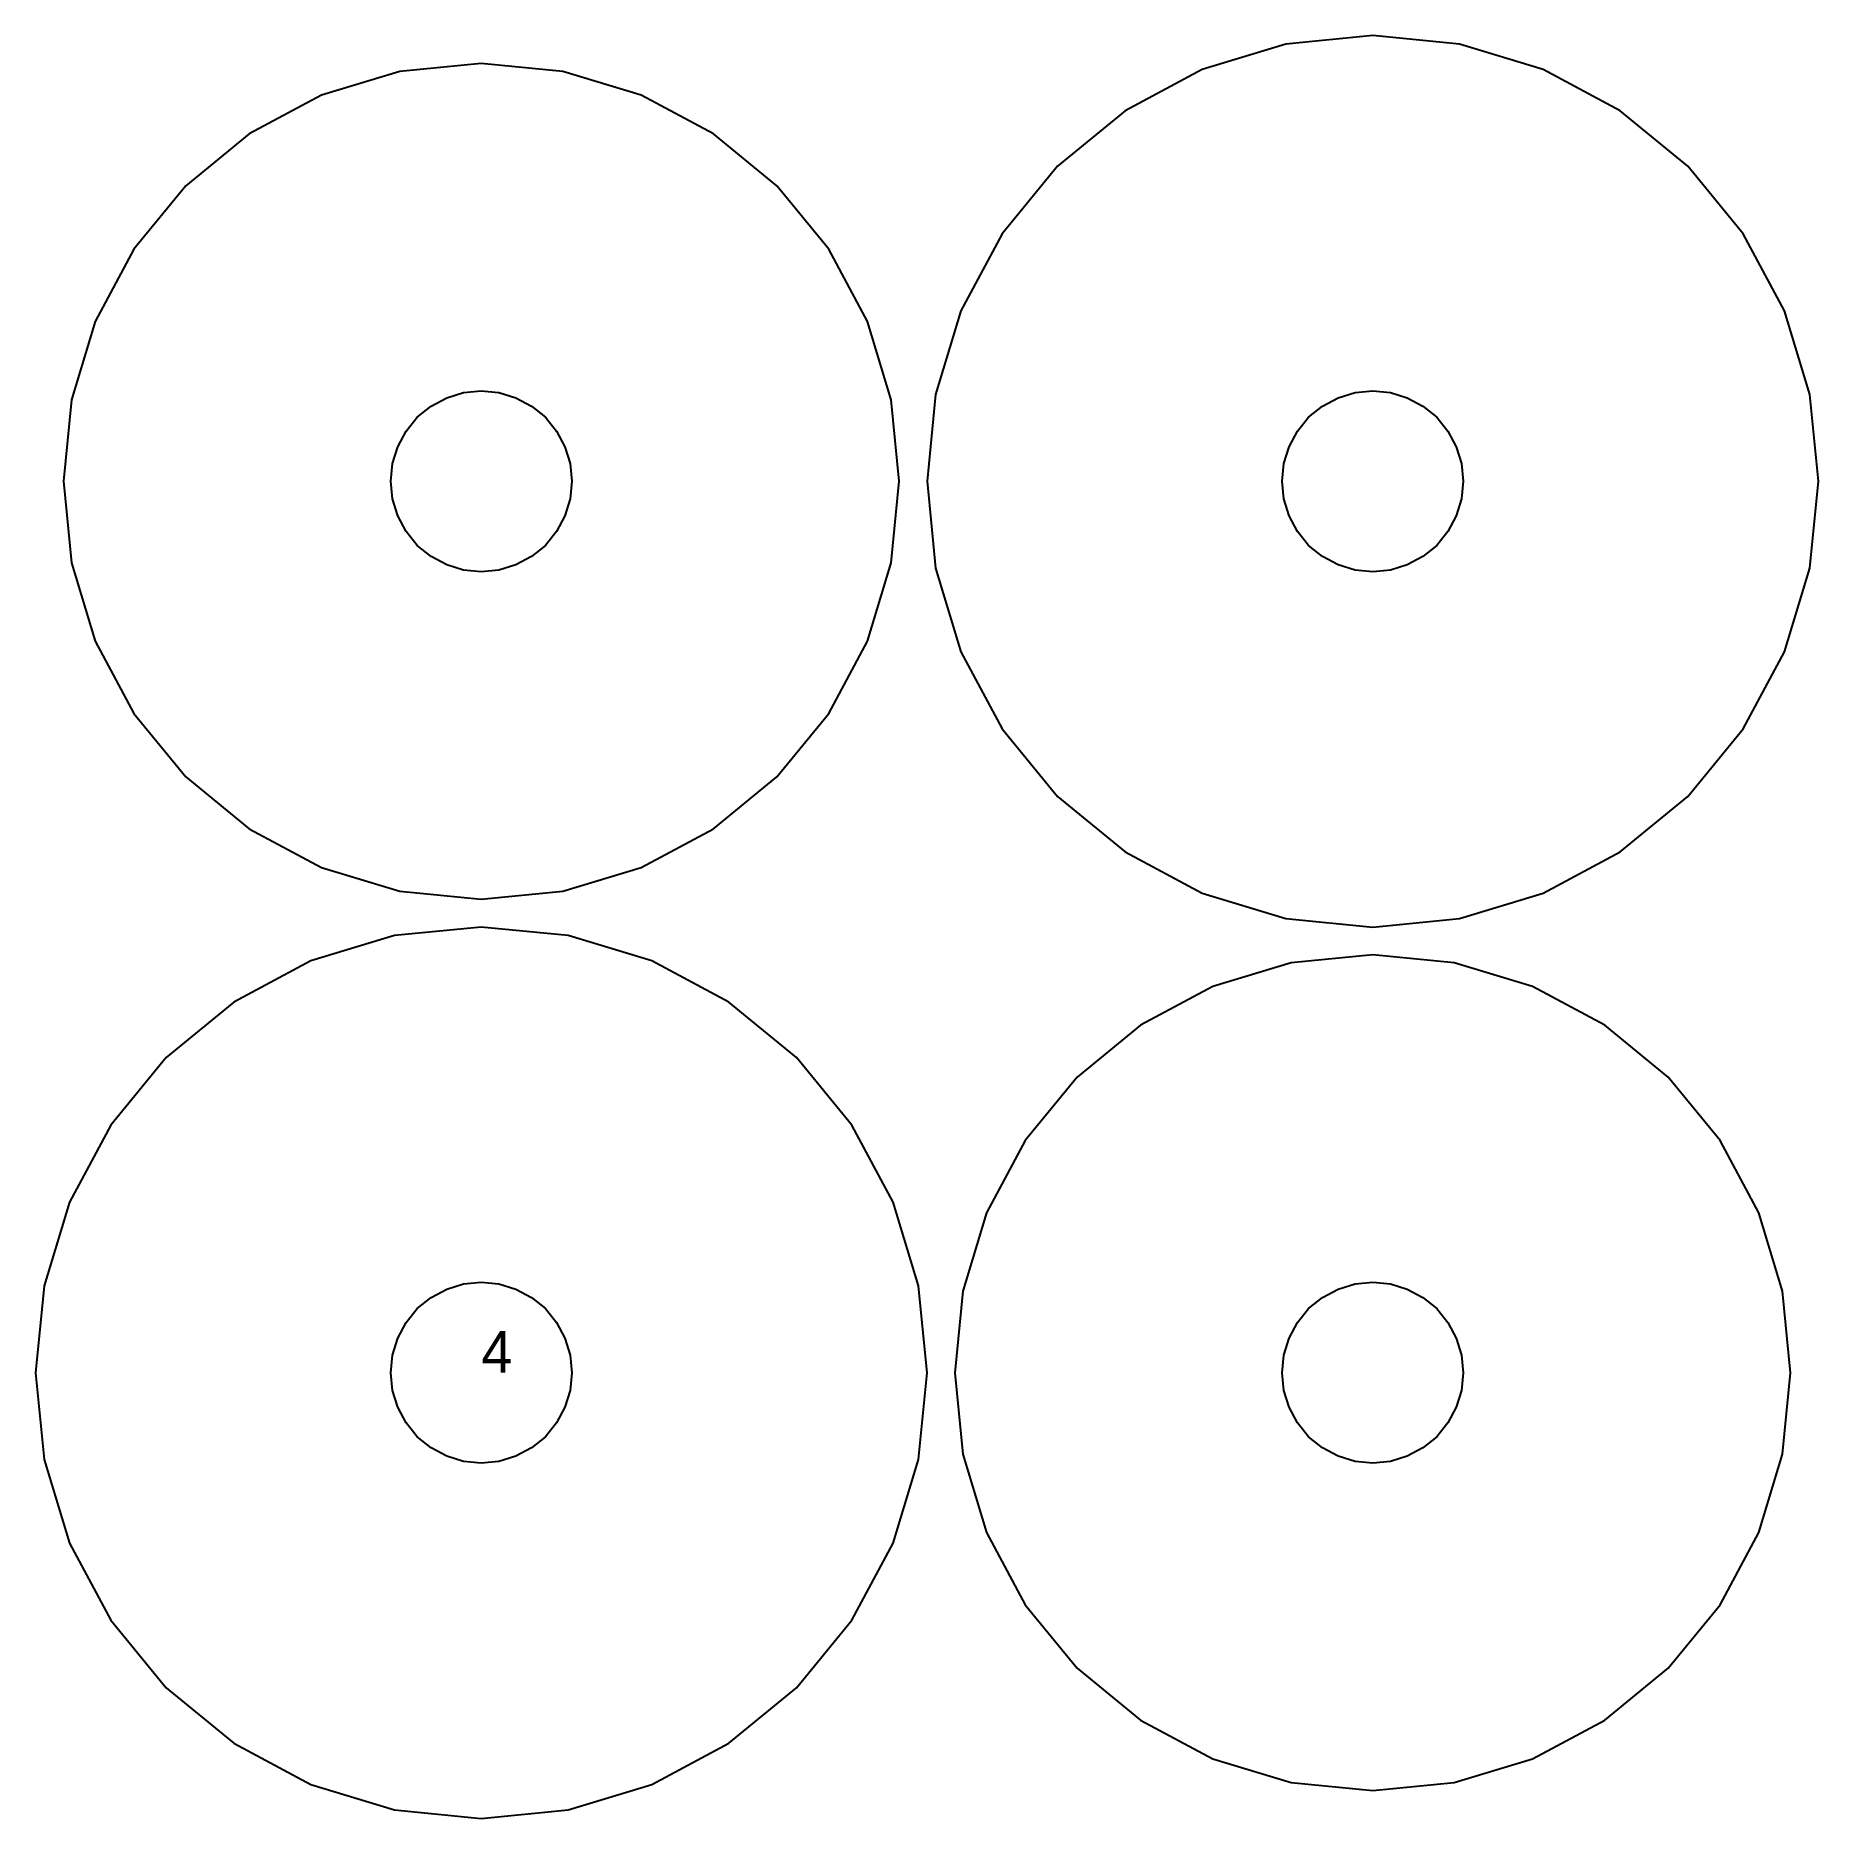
# Model space of a CAD drawing. Extents: x -32 to 96, y -32 to 96.
import ezdxf

# ---------------------------------------------------------------- set-up
doc = ezdxf.new("R2010")
doc.units = 0

msp = doc.modelspace()

# ---------------------------------------------------------------- linework, layer by layer
for p, q in [((64, 96), (57.7571, 95.3851)), ((70.2429, 95.3851), (64, 96)), ((57.7571, 95.3851), (51.7541, 93.5641)), ((76.2459, 93.5641), (70.2429, 95.3851)), ((0, 94), (-5.85271, 93.4236)), ((5.85271, 93.4236), (0, 94)), ((51.7541, 93.5641), (46.2217, 90.607)), ((81.7782, 90.607), (76.2459, 93.5641)), ((-5.85271, 93.4236), (-11.4805, 91.7164)), ((11.4805, 91.7164), (5.85271, 93.4236)), ((-11.4805, 91.7164), (-16.6671, 88.9441)), ((16.6671, 88.9441), (11.4805, 91.7164)), ((46.2217, 90.607), (41.3726, 86.6274)), ((86.6274, 86.6274), (81.7782, 90.607)), ((-16.6671, 88.9441), (-21.2132, 85.2132)), ((21.2132, 85.2132), (16.6671, 88.9441)), ((41.3726, 86.6274), (37.393, 81.7782)), ((90.607, 81.7782), (86.6274, 86.6274)), ((-21.2132, 85.2132), (-24.9441, 80.6671)), ((24.9441, 80.6671), (21.2132, 85.2132)), ((-24.9441, 80.6671), (-27.7164, 75.4805)), ((27.7164, 75.4805), (24.9441, 80.6671)), ((37.393, 81.7782), (34.4359, 76.2459)), ((93.5641, 76.2459), (90.607, 81.7782)), ((34.4359, 76.2459), (32.6149, 70.2429)), ((95.3851, 70.2429), (93.5641, 76.2459)), ((-27.7164, 75.4805), (-29.4236, 69.8527)), ((29.4236, 69.8527), (27.7164, 75.4805)), ((-1.26808, 70.3751), (0, 70.5)), ((0, 70.5), (1.26808, 70.3751)), ((62.7319, 70.3751), (64, 70.5)), ((64, 70.5), (65.2681, 70.3751)), ((-29.4236, 69.8527), (-30, 64)), ((-4.59619, 68.5962), (-3.61121, 69.4046)), ((-3.61121, 69.4046), (-2.48744, 70.0052)), ((-2.48744, 70.0052), (-1.26808, 70.3751)), ((1.26808, 70.3751), (2.48744, 70.0052)), ((2.48744, 70.0052), (3.61121, 69.4046)), ((3.61121, 69.4046), (4.59619, 68.5962)), ((30, 64), (29.4236, 69.8527)), ((32.6149, 70.2429), (32, 64)), ((59.4038, 68.5962), (60.3888, 69.4046)), ((60.3888, 69.4046), (61.5126, 70.0052)), ((61.5126, 70.0052), (62.7319, 70.3751)), ((65.2681, 70.3751), (66.4874, 70.0052)), ((66.4874, 70.0052), (67.6112, 69.4046)), ((67.6112, 69.4046), (68.5962, 68.5962)), ((96, 64), (95.3851, 70.2429)), ((-5.40454, 67.6112), (-4.59619, 68.5962)), ((4.59619, 68.5962), (5.40454, 67.6112)), ((58.5954, 67.6112), (59.4038, 68.5962)), ((68.5962, 68.5962), (69.4046, 67.6112)), ((-6.0052, 66.4874), (-5.40454, 67.6112)), ((5.40454, 67.6112), (6.0052, 66.4874)), ((57.9948, 66.4874), (58.5954, 67.6112)), ((69.4046, 67.6112), (70.0052, 66.4874)), ((-6.37509, 65.2681), (-6.0052, 66.4874)), ((6.0052, 66.4874), (6.37509, 65.2681)), ((57.6249, 65.2681), (57.9948, 66.4874)), ((70.0052, 66.4874), (70.3751, 65.2681)), ((-30, 64), (-29.4236, 58.1473)), ((-6.5, 64), (-6.37509, 65.2681)), ((-6.37509, 62.7319), (-6.5, 64)), ((6.37509, 65.2681), (6.5, 64)), ((6.5, 64), (6.37509, 62.7319)), ((29.4236, 58.1473), (30, 64)), ((32, 64), (32.6149, 57.7571)), ((57.5, 64), (57.6249, 65.2681)), ((57.6249, 62.7319), (57.5, 64)), ((70.3751, 65.2681), (70.5, 64)), ((70.5, 64), (70.3751, 62.7319)), ((95.3851, 57.7571), (96, 64)), ((-6.0052, 61.5126), (-6.37509, 62.7319)), ((6.37509, 62.7319), (6.0052, 61.5126)), ((57.9948, 61.5126), (57.6249, 62.7319)), ((70.3751, 62.7319), (70.0052, 61.5126)), ((-5.40454, 60.3888), (-6.0052, 61.5126)), ((6.0052, 61.5126), (5.40454, 60.3888)), ((58.5954, 60.3888), (57.9948, 61.5126)), ((70.0052, 61.5126), (69.4046, 60.3888)), ((-4.59619, 59.4038), (-5.40454, 60.3888)), ((5.40454, 60.3888), (4.59619, 59.4038)), ((59.4038, 59.4038), (58.5954, 60.3888)), ((69.4046, 60.3888), (68.5962, 59.4038)), ((-3.61121, 58.5954), (-4.59619, 59.4038)), ((4.59619, 59.4038), (3.61121, 58.5954)), ((60.3888, 58.5954), (59.4038, 59.4038)), ((68.5962, 59.4038), (67.6112, 58.5954)), ((-29.4236, 58.1473), (-27.7164, 52.5195)), ((-2.48744, 57.9948), (-3.61121, 58.5954)), ((-1.26808, 57.6249), (-2.48744, 57.9948)), ((0, 57.5), (-1.26808, 57.6249)), ((1.26808, 57.6249), (0, 57.5)), ((2.48744, 57.9948), (1.26808, 57.6249)), ((3.61121, 58.5954), (2.48744, 57.9948)), ((27.7164, 52.5195), (29.4236, 58.1473)), ((32.6149, 57.7571), (34.4359, 51.7541)), ((61.5126, 57.9948), (60.3888, 58.5954)), ((62.7319, 57.6249), (61.5126, 57.9948)), ((64, 57.5), (62.7319, 57.6249)), ((65.2681, 57.6249), (64, 57.5)), ((66.4874, 57.9948), (65.2681, 57.6249)), ((67.6112, 58.5954), (66.4874, 57.9948)), ((93.5641, 51.7541), (95.3851, 57.7571)), ((-27.7164, 52.5195), (-24.9441, 47.3329)), ((24.9441, 47.3329), (27.7164, 52.5195)), ((34.4359, 51.7541), (37.393, 46.2217)), ((90.607, 46.2217), (93.5641, 51.7541)), ((-24.9441, 47.3329), (-21.2132, 42.7868)), ((21.2132, 42.7868), (24.9441, 47.3329)), ((37.393, 46.2217), (41.3726, 41.3726)), ((86.6274, 41.3726), (90.607, 46.2217)), ((-21.2132, 42.7868), (-16.6671, 39.0559)), ((16.6671, 39.0559), (21.2132, 42.7868)), ((41.3726, 41.3726), (46.2217, 37.393)), ((81.7782, 37.393), (86.6274, 41.3726)), ((-16.6671, 39.0559), (-11.4805, 36.2836)), ((11.4805, 36.2836), (16.6671, 39.0559)), ((46.2217, 37.393), (51.7541, 34.4359)), ((76.2459, 34.4359), (81.7782, 37.393)), ((-11.4805, 36.2836), (-5.85271, 34.5764)), ((5.85271, 34.5764), (11.4805, 36.2836)), ((-5.85271, 34.5764), (0, 34)), ((0, 34), (5.85271, 34.5764)), ((51.7541, 34.4359), (57.7571, 32.6149)), ((70.2429, 32.6149), (76.2459, 34.4359)), ((0, 32), (-6.24289, 31.3851)), ((6.24289, 31.3851), (0, 32)), ((57.7571, 32.6149), (64, 32)), ((64, 32), (70.2429, 32.6149)), ((-6.24289, 31.3851), (-12.2459, 29.5641)), ((12.2459, 29.5641), (6.24289, 31.3851)), ((-12.2459, 29.5641), (-17.7782, 26.607)), ((17.7782, 26.607), (12.2459, 29.5641)), ((64, 30), (58.1473, 29.4236)), ((69.8527, 29.4236), (64, 30)), ((58.1473, 29.4236), (52.5195, 27.7164)), ((75.4805, 27.7164), (69.8527, 29.4236)), ((52.5195, 27.7164), (47.3329, 24.9441)), ((80.6671, 24.9441), (75.4805, 27.7164)), ((-17.7782, 26.607), (-22.6274, 22.6274)), ((22.6274, 22.6274), (17.7782, 26.607)), ((47.3329, 24.9441), (42.7868, 21.2132)), ((85.2132, 21.2132), (80.6671, 24.9441)), ((-22.6274, 22.6274), (-26.607, 17.7782)), ((26.607, 17.7782), (22.6274, 22.6274)), ((42.7868, 21.2132), (39.0559, 16.6671)), ((88.9441, 16.6671), (85.2132, 21.2132)), ((-26.607, 17.7782), (-29.5641, 12.2459)), ((29.5641, 12.2459), (26.607, 17.7782)), ((39.0559, 16.6671), (36.2836, 11.4805)), ((91.7164, 11.4805), (88.9441, 16.6671)), ((-29.5641, 12.2459), (-31.3851, 6.24289)), ((31.3851, 6.24289), (29.5641, 12.2459)), ((36.2836, 11.4805), (34.5764, 5.85271)), ((93.4236, 5.85271), (91.7164, 11.4805)), ((-1.26808, 6.37509), (0, 6.5)), ((0, 6.5), (1.26808, 6.37509)), ((62.7319, 6.37509), (64, 6.5)), ((64, 6.5), (65.2681, 6.37509)), ((-31.3851, 6.24289), (-32, 0)), ((-4.59619, 4.59619), (-3.61121, 5.40454)), ((-3.61121, 5.40454), (-2.48744, 6.0052)), ((-2.48744, 6.0052), (-1.26808, 6.37509)), ((1.26808, 6.37509), (2.48744, 6.0052)), ((2.48744, 6.0052), (3.61121, 5.40454)), ((3.61121, 5.40454), (4.59619, 4.59619)), ((32, 0), (31.3851, 6.24289)), ((34.5764, 5.85271), (34, 0)), ((59.4038, 4.59619), (60.3888, 5.40454)), ((60.3888, 5.40454), (61.5126, 6.0052)), ((61.5126, 6.0052), (62.7319, 6.37509)), ((65.2681, 6.37509), (66.4874, 6.0052)), ((66.4874, 6.0052), (67.6112, 5.40454)), ((67.6112, 5.40454), (68.5962, 4.59619)), ((94, 0), (93.4236, 5.85271)), ((-5.40454, 3.61121), (-4.59619, 4.59619)), ((4.59619, 4.59619), (5.40454, 3.61121)), ((58.5954, 3.61121), (59.4038, 4.59619)), ((68.5962, 4.59619), (69.4046, 3.61121)), ((-6.0052, 2.48744), (-5.40454, 3.61121)), ((5.40454, 3.61121), (6.0052, 2.48744)), ((57.9948, 2.48744), (58.5954, 3.61121)), ((69.4046, 3.61121), (70.0052, 2.48744)), ((-6.37509, 1.26808), (-6.0052, 2.48744)), ((6.0052, 2.48744), (6.37509, 1.26808)), ((57.6249, 1.26808), (57.9948, 2.48744)), ((70.0052, 2.48744), (70.3751, 1.26808)), ((-32, 0), (-31.3851, -6.24289)), ((-6.5, 0), (-6.37509, 1.26808)), ((-6.37509, -1.26808), (-6.5, 0)), ((6.37509, 1.26808), (6.5, 0)), ((6.5, 0), (6.37509, -1.26808)), ((31.3851, -6.24289), (32, 0)), ((34, 0), (34.5764, -5.85271)), ((57.5, 0), (57.6249, 1.26808)), ((57.6249, -1.26808), (57.5, 0)), ((70.3751, 1.26808), (70.5, 0)), ((70.5, 0), (70.3751, -1.26808)), ((93.4236, -5.85271), (94, 0)), ((-6.0052, -2.48744), (-6.37509, -1.26808)), ((6.37509, -1.26808), (6.0052, -2.48744)), ((57.9948, -2.48744), (57.6249, -1.26808)), ((70.3751, -1.26808), (70.0052, -2.48744)), ((-5.40454, -3.61121), (-6.0052, -2.48744)), ((6.0052, -2.48744), (5.40454, -3.61121)), ((58.5954, -3.61121), (57.9948, -2.48744)), ((70.0052, -2.48744), (69.4046, -3.61121)), ((-4.59619, -4.59619), (-5.40454, -3.61121)), ((5.40454, -3.61121), (4.59619, -4.59619)), ((59.4038, -4.59619), (58.5954, -3.61121)), ((69.4046, -3.61121), (68.5962, -4.59619)), ((-3.61121, -5.40454), (-4.59619, -4.59619)), ((4.59619, -4.59619), (3.61121, -5.40454)), ((60.3888, -5.40454), (59.4038, -4.59619)), ((68.5962, -4.59619), (67.6112, -5.40454)), ((-31.3851, -6.24289), (-29.5641, -12.2459)), ((-2.48744, -6.0052), (-3.61121, -5.40454)), ((-1.26808, -6.37509), (-2.48744, -6.0052)), ((0, -6.5), (-1.26808, -6.37509)), ((1.26808, -6.37509), (0, -6.5)), ((2.48744, -6.0052), (1.26808, -6.37509)), ((3.61121, -5.40454), (2.48744, -6.0052)), ((29.5641, -12.2459), (31.3851, -6.24289)), ((34.5764, -5.85271), (36.2836, -11.4805)), ((61.5126, -6.0052), (60.3888, -5.40454)), ((62.7319, -6.37509), (61.5126, -6.0052)), ((64, -6.5), (62.7319, -6.37509)), ((65.2681, -6.37509), (64, -6.5)), ((66.4874, -6.0052), (65.2681, -6.37509)), ((67.6112, -5.40454), (66.4874, -6.0052)), ((91.7164, -11.4805), (93.4236, -5.85271)), ((36.2836, -11.4805), (39.0559, -16.6671)), ((88.9441, -16.6671), (91.7164, -11.4805)), ((-29.5641, -12.2459), (-26.607, -17.7782)), ((26.607, -17.7782), (29.5641, -12.2459)), ((-26.607, -17.7782), (-22.6274, -22.6274)), ((22.6274, -22.6274), (26.607, -17.7782)), ((39.0559, -16.6671), (42.7868, -21.2132)), ((85.2132, -21.2132), (88.9441, -16.6671)), ((42.7868, -21.2132), (47.3329, -24.9441)), ((80.6671, -24.9441), (85.2132, -21.2132)), ((-22.6274, -22.6274), (-17.7782, -26.607)), ((17.7782, -26.607), (22.6274, -22.6274)), ((47.3329, -24.9441), (52.5195, -27.7164)), ((75.4805, -27.7164), (80.6671, -24.9441)), ((-17.7782, -26.607), (-12.2459, -29.5641)), ((12.2459, -29.5641), (17.7782, -26.607)), ((52.5195, -27.7164), (58.1473, -29.4236)), ((69.8527, -29.4236), (75.4805, -27.7164)), ((58.1473, -29.4236), (64, -30)), ((64, -30), (69.8527, -29.4236)), ((-12.2459, -29.5641), (-6.24289, -31.3851)), ((6.24289, -31.3851), (12.2459, -29.5641)), ((-6.24289, -31.3851), (0, -32)), ((0, -32), (6.24289, -31.3851))]:
    msp.add_line(p, q)

# ---------------------------------------------------------------- texts
at = {"color": 5}
msp.add_text('4', height=3, dxfattribs=at).set_placement((0, 0))

doc.saveas('drawing.dxf')
